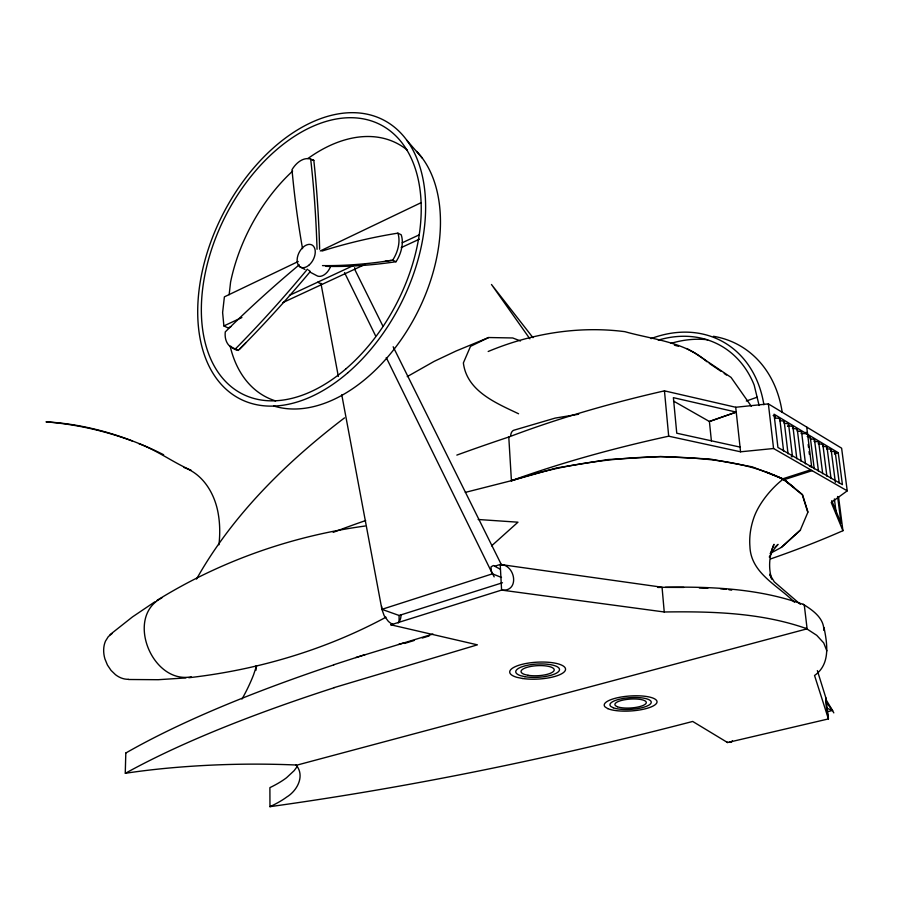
<?xml version="1.0" encoding="UTF-8"?>
<svg xmlns="http://www.w3.org/2000/svg" width="920" height="920" viewBox="0 0 920 920"><rect width="100%" height="100%" fill="white"/><g stroke="black" fill="none" stroke-linecap="round" stroke-linejoin="round"><path stroke-width="1.38" d="M125.81 752.939L125.258 773.294A235.221 55.039 -0.9 0 1 165.876 768.327C209.507 764.209 253.414 763.129 297.195 765.049L807.116 628.82L804.252 604.785C757.62 587.684 706.974 586.281 657.846 587.454M823.814 630.372C824.147 618.113 812.452 609.96 803.056 604.221M823.998 627.555C827.367 644.092 830.541 664.263 814.545 675.498L828.414 718.922L727.547 742.543L692.702 721.452C553.506 757.689 412.447 786.887 269.962 806.668L269.893 787.635A263.465 68.873 0.9 0 0 286.545 777.722L294.147 770.661L296.815 767.027M229.149 294.733L230.586 282.06A142.726 91.839 -62.7 0 1 292.629 171.085M241.983 699.05A48.576 12.029 -63 0 0 253.564 674.808L256.611 665.712M255.886 668.299L256.484 666.655M770.557 553.184L773.996 544.295C769.557 554.61 768.269 566.294 771.19 577.197M196.523 579.071C232.576 514.924 286.373 462.173 344.517 417.875M769.269 557.048L772.685 550.965L778.032 544.375L775.008 547.147M732.435 740.646L731.71 741.807A10.614 4.497 64.1 0 1 729.261 742.141M161.851 597.908C124.648 616.688 152.053 684.457 191.245 676.798M308.372 269.974L310.327 271.492A726.501 398.314 -56.1 0 1 245.64 343.01L238.28 350.44A22.988 15.904 -58.1 0 1 231.104 346.391M239.625 349.082L245.64 343.01M299.253 264.81A1605.894 1375.641 65.1 0 0 225.273 331.89A23.034 15.904 -58.1 0 0 235.543 348.749L236.865 347.438A727.156 397.934 -56.1 0 0 307.395 269.203M781.321 547.377L800.308 530.115L807.967 512.083L802.516 494.649L783.702 479.113L752.215 466.842L710.102 459.034L660.617 456.492L607.97 459.551L556.749 467.9L511.278 480.711L465.324 492.384M800.515 530.058L781.505 547.342L770.12 553.46M491.567 545.87L517.96 522.192L478.147 519.49M112.171 633.466L108.307 636.629L105.501 641.102A22.563 16.399 71.9 0 0 104.937 658.961L107.421 665.01L111.044 670.393L115.529 674.728A28.508 20.665 71.8 0 0 128.386 679.282M110.009 634.685L132.468 616.918L154.755 601.898M456.837 455.101A929.936 211.45 -8.8 0 1 508.783 437.011A546.319 181.93 -6.5 0 1 664.458 390.85L735.712 407.261L768.372 403.891L841.616 448.19L847.239 490.843L831.231 502.481L842.927 530.702A765.52 357.846 -0.8 0 1 770.81 558.842M157.124 600.3C220.213 561.177 291.582 536.038 365.091 526.021M407.238 376.613L434.194 361.353L455.929 351.072L488.658 337.525L512.693 337.962L520.513 340.964M385.986 617.193C325.036 650.037 257.531 669.898 188.841 677.73M488.658 337.525L470.511 346.346L463.369 362.928C466.854 391.218 496.121 403.041 518.569 413.77M298.229 261.51L224.388 296.861L222.617 312.524L223.882 325.933L228.206 327.98L230.805 326.772M320.252 250.964L421.303 202.584M223.882 325.933L241.88 317.538M289.432 295.366L354.085 265.213M402.166 242.799L419.06 234.922M282.911 302.565L364.837 264.511M401.2 247.618L419.382 239.177M488.186 351.497C531.024 333.523 578.657 325.68 624.875 331.671C652.947 339.641 684.273 341.55 706.974 361.778M746.315 401.028L757.114 397.21M740.059 447.097L676.763 433.216L673.382 397.659L736.241 412.103L709.412 421.509L673.509 401.074M736.241 412.103L709.4 421.463L711.401 440.933M333.592 664.815L365.102 654.603M834.394 453.94L838.235 452.697L842.421 484.667L777.929 447.442L774.03 414.184L838.235 452.697M494.787 566.214L500.216 564.454L662.055 587.236L664.24 611.984C712.195 611.294 761.461 612.616 807.116 628.82M782.092 479.032L810.681 469.832M783.575 479.86L812.141 470.672M392.782 624.231A12.915 6.969 61 0 1 388.159 621.126L384.169 615.664L381.903 609.339L492.441 573.827L501.503 577.472M341.768 394.795L381.903 609.339L399.096 615.469L502.481 582.751M333.983 687.654L477.399 644.839L390.908 624.818L501.595 590.088C519.823 592.181 515.706 564.673 500.216 564.454L501.595 590.088L664.24 611.984M355.775 657.581L432.963 634.053M404.512 643.436L414.092 640.515M422.315 638.008L429.157 635.927M398.555 644.46L403.42 643.057M508.783 437.011L511.428 480.838C559.544 464.887 609.994 457.769 660.571 456.665C702.362 457.654 745.269 460.805 783.495 479.239L784.346 479.642M827.022 711.793L832.519 710.493L833.807 712.873M578.645 414.23L555.208 418.082L513.74 430.261A12.006 6.452 69.8 0 0 510.703 435.206M322.494 265.604A1042.279 489.175 -54.5 0 0 385.112 261.303L392.667 260.164L396.002 261.728A24.253 14.743 -65.5 0 0 401.178 234.761L397.865 233.151A1318.762 823.963 88.1 0 0 321.942 251.056M385.112 261.303L391.287 260.383M396.002 261.728L394.634 261.924A1044.717 492.315 -54.3 0 1 325.887 266.351M511.278 480.769A550.999 173.926 -6.2 0 1 668.69 436.195L740.565 451.8L773.57 448.511L847.239 490.843M185.897 677.913L158.24 679.707L128.432 679.5M665.356 587.385L683.79 587.42M699.327 587.995L707.802 588.317M720.521 588.788L726.133 589.317M390.908 624.818L393.61 625.013M728.916 589.743L731.699 590.157M674.406 345.184L678.523 346.288M132.077 440.921C104.443 430.629 75.394 424.178 46 421.866C87.032 424.12 127.029 436.379 163.645 454.733M780.091 477.721L785.898 480.941M138.759 443.578C157.331 450.443 173.316 462.599 191.337 470.373M302.542 248.641A1707.589 1155.094 -35.4 0 1 292.157 171.396L291.996 169.694A23.184 14.927 -70.3 0 1 310.684 159.102L313.823 160.356A738.771 388.723 -78.7 0 1 319.631 249.228M826.494 708.078L832.519 710.493L825.884 699.395M765.313 471.638L784.38 479.665M184.046 467.509C203.849 474.57 215.303 494.822 218.396 514.717A90.309 56.706 -70.2 0 1 218.948 544.801M317.71 282.187L321.988 284.418M299.851 266.765L304.934 269.433M310.005 272.101L316.353 275.436A12.374 7.923 -62.7 0 0 330.567 266.501M686.757 348.507L694.899 353.073L731.043 377.395L751.364 406.329M235.543 348.749L238.28 350.44M805.92 628.279L816.73 635.317L823.71 642.907L826.861 650.888M709.274 363.342L720.774 371.151M724.224 373.497L726.524 375.061M500.307 569.227L493.373 565.512L491.015 566.87L491.291 571.021L494.166 576.874M793.73 487.151L782.644 478.699L802.297 494.753L807.748 512.164M800.319 604.29L774.283 581.842L769.706 574.264L771.661 579.221M794.443 602.197C777.94 585.476 750.835 573.252 749.926 546.549C749.168 537.245 750.501 527.908 753.411 519.053C758.344 503.481 772.236 487.473 782.954 479.343L783.495 479.171M726.49 741.577L727.547 742.543M826.93 703.156L832.519 710.493M406.847 140.334L422.418 158.251M532.979 337.697L491.475 284.487L529.862 338.824M295.837 764.704C305.348 775.548 297.378 790.636 286.683 797.065A264.615 66.677 0.8 0 1 269.962 806.668M382.95 326.209L354.878 269.675A13.742 8.924 -62.6 0 0 354.671 267.662M393.162 346.771L501.63 565.179M344.54 272.608L375.509 335.685M386.25 357.57L492.441 573.827M825.838 697.774L826.102 705.077L828.414 718.922L825.838 697.774L817.362 670.599M831.76 500.664L841.041 523.123L837.591 496.478M759.115 405.501L754.193 385.135A116.633 91.022 -60.8 0 0 658.26 340.135M320.919 283.291L338.341 376.452M835.303 452.709L839.281 483.287M838.534 496.834L842.927 530.702M831.208 450.259L835.348 482.322M834.382 498.928L836.188 512.946M827.091 447.798L831.036 478.538M822.951 445.315L826.884 476.134M818.777 442.819L822.698 473.719M814.579 440.312L818.478 471.293M810.359 437.782L814.246 468.843M806.725 427.075L811.681 466.923A6.037 2.3 -6.9 0 0 809.496 466.291M808.185 444.498L808.53 447.327M809.059 451.582L809.416 454.411M801.654 432.572L805.494 463.806M797.352 429.996L801.182 461.311M793.017 427.409L796.823 458.804M788.658 424.798L792.453 456.331M784.265 422.176L788.049 453.79M779.861 419.531L783.621 451.237M768.372 403.891L773.57 448.511M735.712 407.261L740.565 451.8M399.096 615.469L399.084 620.942L398.187 622.897L399.763 620.724A12.915 9.487 65.9 0 0 400.959 614.882M664.458 390.85L668.69 436.195M381.627 606.383L381.903 609.339M256.013 665.942L256.024 670.231M397.865 233.151A24.299 14.731 -65.5 0 1 392.667 260.164M312.294 159.988A23.138 14.927 -70.2 0 1 313.823 160.356M310.684 159.102A740.197 389.137 -78.8 0 1 317.043 249.297M416.737 151.432A148.166 95.346 -62.7 0 1 412.654 321.298A148.166 95.346 -62.7 0 1 273.642 405.95M307.878 158.562A142.726 91.839 -62.7 0 1 407.272 150.098M275.597 400.913A142.726 91.839 -62.7 0 1 230.115 346.023M333.201 532.358A971.991 227.999 -2.7 0 1 365.677 520.536M125.419 773.283A1227.728 239.51 -6.1 0 1 334.293 687.677M125.959 752.928A1222.461 247.572 -6.3 0 1 333.891 664.838M806.529 432.745A5.991 2.38 -7.1 0 1 807.472 433.147M802.47 433.665A5.991 2.369 -7.1 0 1 807.622 434.332M791.338 456.619A4.416 1.713 -6.8 0 1 792.028 456.906M773.179 415.529A4.416 1.794 -6.9 0 1 775.272 417.358M775.445 418.186A4.404 1.782 -6.9 0 1 779.711 420.014M779.872 420.842A4.393 1.771 -7 0 1 784.127 422.648M784.288 423.476A4.381 1.759 -7 0 1 788.072 423.97A4.381 1.759 -7 0 1 788.083 425.741M787.543 426.27A4.37 1.748 -7 0 1 792.12 426.42A4.37 1.748 -7 0 1 792.442 428.352M793.017 428.697A4.358 1.736 -7.1 0 1 797.203 430.468M797.341 431.273A4.347 1.725 -7.1 0 1 801.078 431.756A4.347 1.725 -7.1 0 1 801.067 433.504M651.049 338.617A121.084 94.495 -60.8 0 1 763.887 404.777M713.437 336.294A125.545 98.681 -60.7 0 1 782.218 412.436M671.094 343.332A121.141 95.22 -60.7 0 1 707.618 339.756M806.61 432.791A5.991 2.38 -7.1 0 0 806.023 432.273L806.173 433.458A6.003 2.38 -7.1 0 1 806.759 433.987M810.221 466.084A6.037 2.3 -6.9 0 1 810.807 466.578M831.151 451.478A4.244 1.633 -7.3 0 1 834.773 451.938A4.244 1.633 -7.3 0 1 834.693 453.594M827.045 449.017A4.255 1.644 -7.3 0 1 830.679 449.477A4.255 1.644 -7.3 0 1 830.599 451.156M822.905 446.556A4.266 1.656 -7.2 0 1 826.551 447.016A4.266 1.656 -7.2 0 1 826.494 448.695M818.742 444.061A4.278 1.667 -7.2 0 1 822.79 445.774M814.556 441.565A4.289 1.679 -7.2 0 1 818.225 442.025A4.289 1.679 -7.2 0 1 818.179 443.727M810.336 439.047A4.301 1.69 -7.2 0 1 814.027 439.518A4.301 1.69 -7.2 0 1 813.993 441.22M807.208 436.448A4.312 1.702 -7.1 0 1 810.209 438.242M522.652 678.511L517.12 677.384A27.956 8.464 -3.1 0 1 529.184 662.963A27.956 8.464 -3.1 0 1 565.328 670.323A27.956 8.464 -3.1 0 1 522.652 678.511M528.057 675.28L524.894 674.556A16.617 5.037 -3.1 0 1 533.381 666.034A16.617 5.037 -3.1 0 1 553.966 670.772A16.617 5.037 -3.1 0 1 528.057 675.28M524.871 676.694L520.731 675.717A21.907 6.635 -3.1 0 1 532.197 664.493A21.907 6.635 -3.1 0 1 559.141 670.818A21.907 6.635 -3.1 0 1 524.871 676.694M613.272 707.768L610.96 706.537A20.723 5.877 -3.8 0 1 633.155 697.509A20.723 5.877 -3.8 0 1 648.151 705.536A20.723 5.877 -3.8 0 1 613.272 707.768M617.355 706.732L615.641 705.778A15.72 4.45 -3.8 0 1 632.719 698.97A15.72 4.45 -3.8 0 1 643.816 705.122A15.72 4.45 -3.8 0 1 617.355 706.732M607.763 708.619L605.153 706.985A26.438 7.486 -3.8 0 1 635.248 695.784A26.438 7.486 -3.8 0 1 652.234 706.445A26.438 7.486 -3.8 0 1 607.763 708.619M308.706 265.362A12.489 7.912 -62.8 0 0 312.478 245.283A12.489 7.912 -62.8 0 0 297.401 257.485A12.489 7.912 -62.8 0 0 308.706 265.362M348.001 372.611A156.814 99.59 -62.8 0 0 387.009 121.957A156.814 99.59 -62.8 0 0 199.962 283.601A156.814 99.59 -62.8 0 0 348.001 372.611M346.127 368.69A151.305 96.082 -62.8 0 0 384.146 126.764A151.305 96.082 -62.8 0 0 203.561 282.348A151.305 96.082 -62.8 0 0 346.127 368.69"/></g></svg>
